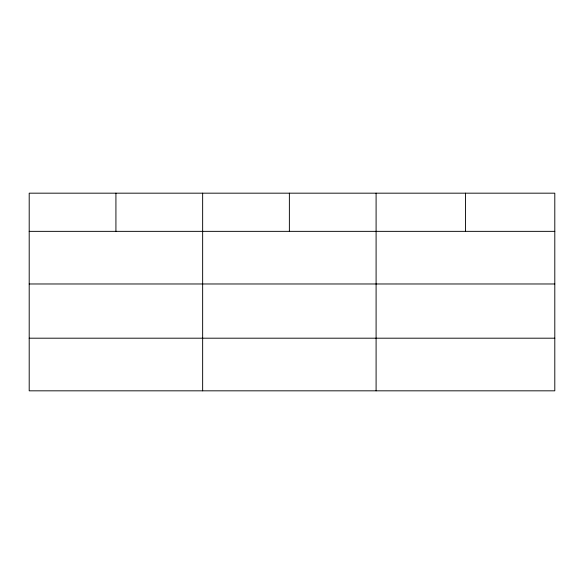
<?xml version="1.0" encoding="UTF-8"?>
<svg xmlns="http://www.w3.org/2000/svg" width="584" height="584" viewBox="0 0 584 584"><rect width="100%" height="100%" fill="white"/><g stroke="black" fill="none" stroke-linecap="round" stroke-linejoin="round"><path stroke-width="0.88" d="M554.8 283.977L554.8 193.173L29.2 193.173L29.2 390.827L554.8 390.827L554.8 283.977L29.2 283.977M29.2 231.352L554.8 231.352M29.2 338.194L554.8 338.194M465.448 193.173L465.448 231.352M376.096 193.173L376.096 390.827M289.372 193.173L289.372 231.352M202.648 193.173L202.648 390.827M115.924 193.173L115.924 231.352"/></g></svg>
